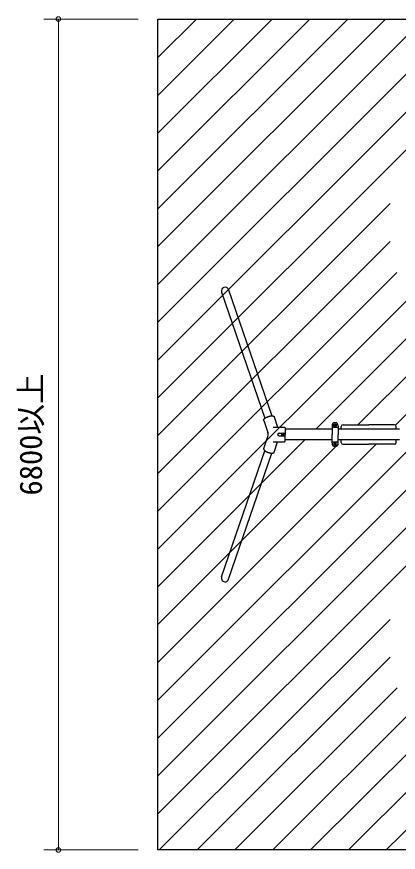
# Model space of a CAD drawing. Units: millimetres on the paper, enlarged 40 times, with parts at other scales. Extents: x 600 to 16200, y 600 to 11280.
# Drawn here: x 12930 to 14178, y 5157 to 7892 of the extents above; entities that cross this region are included whole.
import ezdxf
from ezdxf.enums import TextEntityAlignment as Align

# ---------------------------------------------------------------- set-up
doc = ezdxf.new("R2010")
doc.units = ezdxf.units.MM
doc.header["$LTSCALE"] = 40
doc.layers.add('D-STR-DIM\u3000寸法線、寸法値', color=7, linetype='Continuous', lineweight=13)
doc.layers.add('D-STR\u3000構造物外形線', color=1, linetype='Continuous', lineweight=25)
doc.styles.add('ＭＳ ゴシック', font='')
doc.styles.get('ＭＳ ゴシック').set_extended_font_data('MS Gothic')

msp = doc.modelspace()

# ---------------------------------------------------------------- linework, layer by layer
at = {"layer": 'D-STR-DIM\u3000寸法線、寸法値'}
for p, q in [((13327.6, 7884.08), (13018.59, 7884.08)), ((13066.59, 7884.08), (13066.59, 5164.08)), ((13327.6, 5164.08), (13018.59, 5164.08))]:
    msp.add_line(p, q, dxfattribs=at)
at = {"layer": 'D-STR-DIM\u3000寸法線、寸法値', "lineweight": 0}
for centre, start, end in [((13066.59, 7884.08), 90, 270), ((13066.59, 7884.08), 270, 90), ((13066.59, 5164.08), 90, 270), ((13066.59, 5164.08), 270, 90)]:
    msp.add_arc(centre, 7.5, start, end, dxfattribs=at)
at = {"layer": 'D-STR\u3000構造物外形線'}
for p, q in [((13391.6, 7884.08), (15231.6, 7884.08)), ((13391.6, 5164.08), (13391.6, 7884.08)), ((13391.6, 7881.61), (13394.07, 7884.08)), ((13600.15, 6990.16), (13741.73, 6577.15)), ((13623.04, 6998.01), (13764.63, 6585)), ((13737.67, 6571.24), (13737.68, 6571.47)), ((13737.69, 6571.01), (13737.67, 6571.24)), ((13737.68, 6571.47), (13737.7, 6571.7)), ((13737.71, 6570.79), (13737.69, 6571.01)), ((13737.7, 6571.7), (13737.74, 6571.94)), ((13737.76, 6570.58), (13737.71, 6570.79)), ((13737.74, 6571.94), (13737.8, 6572.19)), ((13737.82, 6570.37), (13737.76, 6570.58)), ((13737.8, 6572.19), (13737.87, 6572.43)), ((13737.82, 6570.37), (13751.47, 6530.57)), ((13737.87, 6572.43), (13737.96, 6572.69)), ((13737.96, 6572.69), (13738.06, 6572.94)), ((13738.06, 6572.94), (13738.19, 6573.2)), ((13738.19, 6573.2), (13738.33, 6573.46)), ((13738.33, 6573.46), (13738.48, 6573.72)), ((13738.48, 6573.72), (13738.65, 6573.99)), ((13738.65, 6573.99), (13738.84, 6574.26)), ((13738.84, 6574.26), (13739.05, 6574.53)), ((13739.05, 6574.53), (13739.26, 6574.8)), ((13739.26, 6574.8), (13739.5, 6575.08)), ((13739.5, 6575.08), (13739.75, 6575.35)), ((13739.75, 6575.35), (13740.01, 6575.63)), ((13740.01, 6575.63), (13740.29, 6575.9)), ((13740.29, 6575.9), (13740.58, 6576.18)), ((13740.58, 6576.18), (13740.89, 6576.46)), ((13740.89, 6576.46), (13741.21, 6576.73)), ((13741.21, 6576.73), (13741.55, 6577.01)), ((13741.55, 6577.01), (13741.9, 6577.28)), ((13741.9, 6577.28), (13742.26, 6577.56)), ((13742.26, 6577.56), (13742.63, 6577.83)), ((13742.63, 6577.83), (13743.02, 6578.1)), ((13743.02, 6578.1), (13743.41, 6578.37)), ((13743.41, 6578.37), (13743.82, 6578.64)), ((13743.82, 6578.64), (13744.24, 6578.9)), ((13744.24, 6578.9), (13744.67, 6579.16)), ((13744.67, 6579.16), (13745.11, 6579.42)), ((13745.11, 6579.42), (13745.56, 6579.68)), ((13745.56, 6579.68), (13746.02, 6579.93)), ((13746.02, 6579.93), (13746.48, 6580.18)), ((13746.48, 6580.18), (13746.96, 6580.42)), ((13746.96, 6580.42), (13747.44, 6580.66)), ((13747.44, 6580.66), (13747.93, 6580.9)), ((13747.93, 6580.9), (13748.43, 6581.13)), ((13748.43, 6581.13), (13748.93, 6581.36)), ((13748.93, 6581.36), (13749.44, 6581.58)), ((13749.44, 6581.58), (13749.96, 6581.79)), ((13749.96, 6581.79), (13750.48, 6582)), ((13750.48, 6582), (13751, 6582.21)), ((13751, 6582.21), (13751.53, 6582.41)), ((13751.53, 6582.41), (13752.06, 6582.6)), ((13752.06, 6582.6), (13752.59, 6582.79)), ((13752.59, 6582.79), (13753.13, 6582.97)), ((13753.13, 6582.97), (13753.67, 6583.14)), ((13753.67, 6583.14), (13754.21, 6583.31)), ((13754.21, 6583.31), (13754.74, 6583.47)), ((13754.74, 6583.47), (13755.28, 6583.62)), ((13755.28, 6583.62), (13755.82, 6583.77)), ((13755.82, 6583.77), (13756.36, 6583.9)), ((13756.36, 6583.9), (13756.9, 6584.03)), ((13756.9, 6584.03), (13757.43, 6584.16)), ((13757.43, 6584.16), (13757.96, 6584.27)), ((13757.96, 6584.27), (13758.49, 6584.38)), ((13758.49, 6584.38), (13759.02, 6584.47)), ((13759.02, 6584.47), (13759.54, 6584.56)), ((13759.54, 6584.56), (13760.06, 6584.65)), ((13760.06, 6584.65), (13760.57, 6584.72)), ((13760.57, 6584.72), (13761.07, 6584.79)), ((13761.07, 6584.79), (13761.57, 6584.84)), ((13761.57, 6584.84), (13762.07, 6584.89)), ((13762.07, 6584.89), (13762.55, 6584.93)), ((13762.55, 6584.93), (13763.03, 6584.96)), ((13763.03, 6584.96), (13763.5, 6584.98)), ((13763.5, 6584.98), (13763.96, 6585)), ((13763.96, 6585), (13764.42, 6585)), ((13764.42, 6585), (13764.86, 6585)), ((13764.86, 6585), (13765.29, 6584.99)), ((13765.29, 6584.99), (13765.72, 6584.97)), ((13765.72, 6584.97), (13766.13, 6584.94)), ((13766.13, 6584.94), (13766.53, 6584.9)), ((13766.53, 6584.9), (13766.92, 6584.85)), ((13766.92, 6584.85), (13767.3, 6584.8)), ((13767.3, 6584.8), (13767.66, 6584.73)), ((13767.66, 6584.73), (13768.02, 6584.66)), ((13768.02, 6584.66), (13768.36, 6584.58)), ((13768.36, 6584.58), (13768.68, 6584.49)), ((13768.68, 6584.49), (13769, 6584.39)), ((13769, 6584.39), (13769.3, 6584.29)), ((13769.3, 6584.29), (13769.58, 6584.18)), ((13769.58, 6584.18), (13769.85, 6584.05)), ((13769.85, 6584.05), (13770.11, 6583.93)), ((13770.11, 6583.93), (13770.35, 6583.79)), ((13770.35, 6583.79), (13770.57, 6583.65)), ((13770.57, 6583.65), (13770.78, 6583.49)), ((13770.78, 6583.49), (13770.97, 6583.34)), ((13770.97, 6583.34), (13771.15, 6583.17)), ((13771.15, 6583.17), (13771.31, 6583)), ((13771.31, 6583), (13771.46, 6582.82)), ((13771.46, 6582.82), (13771.59, 6582.63)), ((13771.59, 6582.63), (13771.7, 6582.44)), ((13771.7, 6582.44), (13771.8, 6582.24)), ((13771.8, 6582.24), (13771.88, 6582.04)), ((13771.88, 6582.04), (13783.52, 6548.08)), ((13769.19, 6548.08), (13806.05, 6548.08)), ((13961.35, 6541.9), (13807.45, 6541.9)), ((13808.05, 6546.08), (13808.05, 6524.08)), ((13961.35, 6552.88), (13961.35, 6524.08)), ((13961.35, 6548.08), (13981.15, 6548.08)), ((13967.44, 6556.27), (13971.25, 6558.46)), ((13967.44, 6551.89), (13967.44, 6556.27)), ((13971.25, 6549.7), (13967.44, 6551.89)), ((13967.56, 6555.07), (13968.55, 6556.78)), ((13967.56, 6553.09), (13967.56, 6555.07)), ((13968.55, 6551.41), (13967.56, 6553.09)), ((13968.55, 6556.78), (13970.26, 6557.77)), ((13970.26, 6550.42), (13968.55, 6551.41)), ((13968.85, 6554.08), (13968.94, 6554.71)), ((13968.94, 6553.45), (13968.85, 6554.08)), ((13968.94, 6554.71), (13969.18, 6555.28)), ((13969.18, 6552.88), (13968.94, 6553.45)), ((13969.18, 6555.28), (13969.54, 6555.79)), ((13969.54, 6552.4), (13969.18, 6552.88)), ((13969.36, 6554.08), (13969.45, 6554.68)), ((13969.45, 6553.51), (13969.36, 6554.08)), ((13969.45, 6554.68), (13969.72, 6555.19)), ((13969.72, 6552.97), (13969.45, 6553.51)), ((13969.54, 6555.79), (13970.05, 6556.15)), ((13970.05, 6552.01), (13969.54, 6552.4)), ((13969.72, 6555.19), (13970.14, 6555.61)), ((13970.14, 6552.55), (13969.72, 6552.97)), ((13970.05, 6556.15), (13970.62, 6556.39)), ((13970.62, 6551.77), (13970.05, 6552.01)), ((13970.14, 6555.61), (13970.65, 6555.88)), ((13970.65, 6552.28), (13970.14, 6552.55)), ((13970.26, 6557.77), (13972.24, 6557.77)), ((13972.24, 6550.42), (13970.26, 6550.42)), ((13970.62, 6556.39), (13971.25, 6556.48)), ((13971.25, 6551.68), (13970.62, 6551.77)), ((13970.65, 6555.88), (13971.25, 6555.97)), ((13971.25, 6552.19), (13970.65, 6552.28)), ((13971.25, 6558.46), (13975.03, 6556.27)), ((13971.25, 6556.48), (13971.88, 6556.39)), ((13971.25, 6555.97), (13971.82, 6555.88)), ((13971.82, 6552.28), (13971.25, 6552.19)), ((13975.03, 6551.89), (13971.25, 6549.7)), ((13971.88, 6551.77), (13971.25, 6551.68)), ((13971.82, 6555.88), (13972.36, 6555.61)), ((13972.36, 6552.55), (13971.82, 6552.28)), ((13971.88, 6556.39), (13972.45, 6556.15)), ((13972.45, 6552.01), (13971.88, 6551.77)), ((13972.24, 6557.77), (13973.92, 6556.78)), ((13973.92, 6551.41), (13972.24, 6550.42)), ((13972.36, 6555.61), (13972.78, 6555.19)), ((13972.78, 6552.97), (13972.36, 6552.55)), ((13972.45, 6556.15), (13972.93, 6555.79)), ((13972.93, 6552.4), (13972.45, 6552.01)), ((13972.78, 6555.19), (13973.05, 6554.68)), ((13973.05, 6553.51), (13972.78, 6552.97)), ((13972.93, 6555.79), (13973.32, 6555.28)), ((13973.32, 6552.88), (13972.93, 6552.4)), ((13973.05, 6554.68), (13973.14, 6554.08)), ((13973.14, 6554.08), (13973.05, 6553.51)), ((13973.32, 6555.28), (13973.56, 6554.71)), ((13973.56, 6553.45), (13973.32, 6552.88)), ((13973.56, 6554.71), (13973.65, 6554.08)), ((13973.65, 6554.08), (13973.56, 6553.45)), ((13973.92, 6556.78), (13974.91, 6555.07)), ((13974.91, 6553.09), (13973.92, 6551.41)), ((13974.91, 6555.07), (13974.91, 6553.09)), ((13975.03, 6556.27), (13975.03, 6551.89)), ((13981.15, 6552.88), (13981.15, 6524.08)), ((14181.7, 6541.9), (13981.15, 6541.9)), ((13991.6, 6542.08), (13991.6, 6549.88)), ((13997.6, 6555.88), (14081.6, 6555.88)), ((14165.6, 6555.88), (14081.6, 6555.88)), ((14171.6, 6542.08), (14171.6, 6549.88)), ((13737.82, 6477.8), (13751.47, 6517.6)), ((13787.95, 6528.48), (13808.05, 6528.48)), ((13787.95, 6519.68), (13808.05, 6519.68)), ((13800.05, 6528.46), (13796.24, 6526.27)), ((13796.24, 6526.27), (13796.24, 6521.89)), ((13796.24, 6521.89), (13800.05, 6519.7)), ((13797.35, 6526.75), (13796.36, 6525.07)), ((13796.36, 6525.07), (13796.36, 6523.09)), ((13796.36, 6523.09), (13797.35, 6521.38)), ((13799.06, 6527.74), (13797.35, 6526.75)), ((13797.35, 6521.38), (13799.06, 6520.39)), ((13797.74, 6524.71), (13797.65, 6524.08)), ((13797.65, 6524.08), (13797.74, 6523.45)), ((13797.98, 6525.28), (13797.74, 6524.71)), ((13797.74, 6523.45), (13797.98, 6522.88)), ((13798.34, 6525.76), (13797.98, 6525.28)), ((13797.98, 6522.88), (13798.34, 6522.37)), ((13798.25, 6524.65), (13798.16, 6524.08)), ((13798.16, 6524.08), (13798.25, 6523.48)), ((13798.52, 6525.19), (13798.25, 6524.65)), ((13798.25, 6523.48), (13798.52, 6522.97)), ((13798.85, 6526.15), (13798.34, 6525.76)), ((13798.34, 6522.37), (13798.85, 6522.01)), ((13798.94, 6525.61), (13798.52, 6525.19)), ((13798.52, 6522.97), (13798.94, 6522.55)), ((13799.42, 6526.39), (13798.85, 6526.15)), ((13798.85, 6522.01), (13799.42, 6521.77)), ((13799.45, 6525.88), (13798.94, 6525.61)), ((13798.94, 6522.55), (13799.45, 6522.28)), ((13801.04, 6527.74), (13799.06, 6527.74)), ((13799.06, 6520.39), (13801.04, 6520.39)), ((13800.05, 6526.48), (13799.42, 6526.39)), ((13799.42, 6521.77), (13800.05, 6521.68)), ((13800.05, 6525.97), (13799.45, 6525.88)), ((13799.45, 6522.28), (13800.05, 6522.19)), ((13803.83, 6526.27), (13800.05, 6528.46)), ((13800.68, 6526.39), (13800.05, 6526.48)), ((13800.62, 6525.88), (13800.05, 6525.97)), ((13800.05, 6522.19), (13800.62, 6522.28)), ((13800.05, 6519.7), (13803.83, 6521.89)), ((13800.05, 6521.68), (13800.68, 6521.77)), ((13801.16, 6525.61), (13800.62, 6525.88)), ((13800.62, 6522.28), (13801.16, 6522.55)), ((13801.25, 6526.15), (13800.68, 6526.39)), ((13800.68, 6521.77), (13801.25, 6522.01)), ((13802.72, 6526.75), (13801.04, 6527.74)), ((13801.04, 6520.39), (13802.72, 6521.38)), ((13801.58, 6525.19), (13801.16, 6525.61)), ((13801.16, 6522.55), (13801.58, 6522.97)), ((13801.73, 6525.76), (13801.25, 6526.15)), ((13801.25, 6522.01), (13801.73, 6522.37)), ((13801.85, 6524.65), (13801.58, 6525.19)), ((13801.58, 6522.97), (13801.85, 6523.48)), ((13802.12, 6525.28), (13801.73, 6525.76)), ((13801.73, 6522.37), (13802.12, 6522.88)), ((13801.94, 6524.08), (13801.85, 6524.65)), ((13801.85, 6523.48), (13801.94, 6524.08)), ((13802.36, 6524.71), (13802.12, 6525.28)), ((13802.12, 6522.88), (13802.36, 6523.45)), ((13802.45, 6524.08), (13802.36, 6524.71)), ((13802.36, 6523.45), (13802.45, 6524.08)), ((13803.71, 6525.07), (13802.72, 6526.75)), ((13802.72, 6521.38), (13803.71, 6523.09)), ((13803.71, 6523.09), (13803.71, 6525.07)), ((13803.83, 6521.89), (13803.83, 6526.27)), ((13808.05, 6502.08), (13808.05, 6524.08)), ((13961.35, 6495.28), (13961.35, 6524.08)), ((13981.15, 6495.28), (13981.15, 6524.08)), ((13769.19, 6500.08), (13806.05, 6500.08)), ((13771.88, 6466.12), (13783.52, 6500.08)), ((13961.35, 6506.26), (13807.45, 6506.26)), ((13961.35, 6500.08), (13981.15, 6500.08)), ((13971.25, 6498.46), (13967.44, 6496.27)), ((13967.44, 6496.27), (13967.44, 6491.89)), ((13967.44, 6491.89), (13971.25, 6489.7)), ((13968.55, 6496.75), (13967.56, 6495.07)), ((13967.56, 6495.07), (13967.56, 6493.09)), ((13967.56, 6493.09), (13968.55, 6491.38)), ((13970.26, 6497.74), (13968.55, 6496.75)), ((13968.55, 6491.38), (13970.26, 6490.39)), ((13968.94, 6494.71), (13968.85, 6494.08)), ((13968.85, 6494.08), (13968.94, 6493.45)), ((13969.18, 6495.28), (13968.94, 6494.71)), ((13968.94, 6493.45), (13969.18, 6492.88)), ((13969.54, 6495.76), (13969.18, 6495.28)), ((13969.18, 6492.88), (13969.54, 6492.37)), ((13969.45, 6494.65), (13969.36, 6494.08)), ((13969.36, 6494.08), (13969.45, 6493.48)), ((13969.72, 6495.19), (13969.45, 6494.65)), ((13969.45, 6493.48), (13969.72, 6492.97)), ((13970.05, 6496.15), (13969.54, 6495.76)), ((13969.54, 6492.37), (13970.05, 6492.01)), ((13970.14, 6495.61), (13969.72, 6495.19)), ((13969.72, 6492.97), (13970.14, 6492.55)), ((13970.62, 6496.39), (13970.05, 6496.15)), ((13970.05, 6492.01), (13970.62, 6491.77)), ((13970.65, 6495.88), (13970.14, 6495.61)), ((13970.14, 6492.55), (13970.65, 6492.28)), ((13972.24, 6497.74), (13970.26, 6497.74)), ((13970.26, 6490.39), (13972.24, 6490.39)), ((13971.25, 6496.48), (13970.62, 6496.39)), ((13970.62, 6491.77), (13971.25, 6491.68)), ((13971.25, 6495.97), (13970.65, 6495.88)), ((13970.65, 6492.28), (13971.25, 6492.19)), ((13975.03, 6496.27), (13971.25, 6498.46)), ((13971.88, 6496.39), (13971.25, 6496.48)), ((13971.82, 6495.88), (13971.25, 6495.97)), ((13971.25, 6492.19), (13971.82, 6492.28)), ((13971.25, 6489.7), (13975.03, 6491.89)), ((13971.25, 6491.68), (13971.88, 6491.77)), ((13972.36, 6495.61), (13971.82, 6495.88)), ((13971.82, 6492.28), (13972.36, 6492.55)), ((13972.45, 6496.15), (13971.88, 6496.39)), ((13971.88, 6491.77), (13972.45, 6492.01)), ((13973.92, 6496.75), (13972.24, 6497.74)), ((13972.24, 6490.39), (13973.92, 6491.38)), ((13972.78, 6495.19), (13972.36, 6495.61)), ((13972.36, 6492.55), (13972.78, 6492.97)), ((13972.93, 6495.76), (13972.45, 6496.15)), ((13972.45, 6492.01), (13972.93, 6492.37)), ((13973.05, 6494.65), (13972.78, 6495.19)), ((13972.78, 6492.97), (13973.05, 6493.48)), ((13973.32, 6495.28), (13972.93, 6495.76)), ((13972.93, 6492.37), (13973.32, 6492.88)), ((13973.14, 6494.08), (13973.05, 6494.65)), ((13973.05, 6493.48), (13973.14, 6494.08)), ((13973.56, 6494.71), (13973.32, 6495.28)), ((13973.32, 6492.88), (13973.56, 6493.45)), ((13973.65, 6494.08), (13973.56, 6494.71)), ((13973.56, 6493.45), (13973.65, 6494.08)), ((13974.91, 6495.07), (13973.92, 6496.75)), ((13973.92, 6491.38), (13974.91, 6493.09)), ((13974.91, 6493.09), (13974.91, 6495.07)), ((13975.03, 6491.89), (13975.03, 6496.27)), ((13978.18, 6488.29), (13978.93, 6489.04)), ((13978.95, 6489.06), (13982.17, 6492.28)), ((14181.7, 6506.26), (13981.15, 6506.26)), ((13991.6, 6498.28), (13991.6, 6506.08)), ((13997.6, 6492.28), (14081.6, 6492.28)), ((14165.6, 6492.28), (14081.6, 6492.28)), ((14171.6, 6498.28), (14171.6, 6506.08)), ((13600.15, 6058.01), (13741.73, 6471.01)), ((13623.04, 6050.16), (13764.63, 6463.16)), ((13737.69, 6477.15), (13737.67, 6476.93)), ((13737.67, 6476.93), (13737.68, 6476.7)), ((13737.68, 6476.7), (13737.7, 6476.46)), ((13737.71, 6477.37), (13737.69, 6477.15)), ((13737.7, 6476.46), (13737.74, 6476.22)), ((13737.76, 6477.59), (13737.71, 6477.37)), ((13737.74, 6476.22), (13737.8, 6475.98)), ((13737.82, 6477.8), (13737.76, 6477.59)), ((13737.8, 6475.98), (13737.87, 6475.73)), ((13737.87, 6475.73), (13737.96, 6475.48)), ((13737.96, 6475.48), (13738.06, 6475.22)), ((13738.06, 6475.22), (13738.19, 6474.96)), ((13738.19, 6474.96), (13738.33, 6474.7)), ((13738.33, 6474.7), (13738.48, 6474.44)), ((13738.48, 6474.44), (13738.65, 6474.17)), ((13738.65, 6474.17), (13738.84, 6473.9)), ((13738.84, 6473.9), (13739.05, 6473.63)), ((13739.05, 6473.63), (13739.26, 6473.36)), ((13739.26, 6473.36), (13739.5, 6473.09)), ((13739.5, 6473.09), (13739.75, 6472.81)), ((13739.75, 6472.81), (13740.01, 6472.54)), ((13740.01, 6472.54), (13740.29, 6472.26)), ((13740.29, 6472.26), (13740.58, 6471.98)), ((13740.58, 6471.98), (13740.89, 6471.71)), ((13740.89, 6471.71), (13741.21, 6471.43)), ((13741.21, 6471.43), (13741.55, 6471.16)), ((13741.55, 6471.16), (13741.9, 6470.88)), ((13741.9, 6470.88), (13742.26, 6470.61)), ((13742.26, 6470.61), (13742.63, 6470.34)), ((13742.63, 6470.34), (13743.02, 6470.06)), ((13743.02, 6470.06), (13743.41, 6469.8)), ((13743.41, 6469.8), (13743.82, 6469.53)), ((13743.82, 6469.53), (13744.24, 6469.26)), ((13744.24, 6469.26), (13744.67, 6469)), ((13744.67, 6469), (13745.11, 6468.74)), ((13745.11, 6468.74), (13745.56, 6468.49)), ((13745.56, 6468.49), (13746.02, 6468.24)), ((13746.02, 6468.24), (13746.48, 6467.99)), ((13746.48, 6467.99), (13746.96, 6467.74)), ((13746.96, 6467.74), (13747.44, 6467.5)), ((13747.44, 6467.5), (13747.93, 6467.27)), ((13747.93, 6467.27), (13748.43, 6467.03)), ((13748.43, 6467.03), (13748.93, 6466.81)), ((13748.93, 6466.81), (13749.44, 6466.59)), ((13749.44, 6466.59), (13749.96, 6466.37)), ((13749.96, 6466.37), (13750.48, 6466.16)), ((13750.48, 6466.16), (13751, 6465.95)), ((13751, 6465.95), (13751.53, 6465.76)), ((13751.53, 6465.76), (13752.06, 6465.56)), ((13752.06, 6465.56), (13752.59, 6465.38)), ((13752.59, 6465.38), (13753.13, 6465.2)), ((13753.13, 6465.2), (13753.67, 6465.02)), ((13753.67, 6465.02), (13754.21, 6464.86)), ((13754.21, 6464.86), (13754.74, 6464.7)), ((13754.74, 6464.7), (13755.28, 6464.54)), ((13755.28, 6464.54), (13755.82, 6464.4)), ((13755.82, 6464.4), (13756.36, 6464.26)), ((13756.36, 6464.26), (13756.9, 6464.13)), ((13756.9, 6464.13), (13757.43, 6464.01)), ((13757.43, 6464.01), (13757.96, 6463.89)), ((13757.96, 6463.89), (13758.49, 6463.79)), ((13758.49, 6463.79), (13759.02, 6463.69)), ((13759.02, 6463.69), (13759.54, 6463.6)), ((13759.54, 6463.6), (13760.06, 6463.52)), ((13760.06, 6463.52), (13760.57, 6463.44)), ((13760.57, 6463.44), (13761.07, 6463.38)), ((13761.07, 6463.38), (13761.57, 6463.32)), ((13761.57, 6463.32), (13762.07, 6463.27)), ((13762.07, 6463.27), (13762.55, 6463.23)), ((13762.55, 6463.23), (13763.03, 6463.2)), ((13763.03, 6463.2), (13763.5, 6463.18)), ((13763.5, 6463.18), (13763.96, 6463.17)), ((13763.96, 6463.17), (13764.42, 6463.16)), ((13764.42, 6463.16), (13764.86, 6463.16)), ((13764.86, 6463.16), (13765.29, 6463.18)), ((13765.29, 6463.18), (13765.72, 6463.2)), ((13765.72, 6463.2), (13766.13, 6463.23)), ((13766.13, 6463.23), (13766.53, 6463.27)), ((13766.53, 6463.27), (13766.92, 6463.31)), ((13766.92, 6463.31), (13767.3, 6463.37)), ((13767.3, 6463.37), (13767.66, 6463.43)), ((13767.66, 6463.43), (13768.02, 6463.5)), ((13768.02, 6463.5), (13768.36, 6463.58)), ((13768.36, 6463.58), (13768.68, 6463.67)), ((13768.68, 6463.67), (13769, 6463.77)), ((13769, 6463.77), (13769.3, 6463.88)), ((13769.3, 6463.88), (13769.58, 6463.99)), ((13769.58, 6463.99), (13769.85, 6464.11)), ((13769.85, 6464.11), (13770.11, 6464.24)), ((13770.11, 6464.24), (13770.35, 6464.37)), ((13770.35, 6464.37), (13770.57, 6464.52)), ((13770.57, 6464.52), (13770.78, 6464.67)), ((13770.78, 6464.67), (13770.97, 6464.83)), ((13770.97, 6464.83), (13771.15, 6464.99)), ((13771.15, 6464.99), (13771.31, 6465.17)), ((13771.31, 6465.17), (13771.46, 6465.34)), ((13771.46, 6465.34), (13771.59, 6465.53)), ((13771.59, 6465.53), (13771.7, 6465.72)), ((13771.7, 6465.72), (13771.8, 6465.92)), ((13771.8, 6465.92), (13771.88, 6466.12)), ((15231.6, 5164.08), (13391.6, 5164.08))]:
    msp.add_line(p, q, dxfattribs=at)
at = {"layer": 'D-STR\u3000構造物外形線', "lineweight": 13}
for p, q in [((13391.6, 7757.86), (13517.81, 7884.08)), ((13391.6, 7634.12), (13641.56, 7884.08)), ((13391.6, 7510.38), (13765.3, 7884.08)), ((13391.6, 7386.63), (13889.04, 7884.08)), ((13391.6, 7262.89), (14012.79, 7884.08)), ((13391.6, 7139.15), (14136.53, 7884.08)), ((13391.6, 7015.4), (14260.27, 7884.08)), ((13391.6, 6891.66), (14384.02, 7884.08)), ((13391.6, 6767.92), (14507.76, 7884.08)), ((13391.6, 6644.17), (14631.51, 7884.08)), ((14169.51, 6555.88), (15231.6, 7617.97)), ((13908.04, 6541.9), (14853.52, 7487.38)), ((14045.77, 6555.88), (14977.26, 7487.38)), ((13391.6, 6520.43), (14151.08, 7279.92)), ((13391.6, 6396.68), (14151.08, 7156.17)), ((13391.6, 6272.94), (14173.12, 7054.46)), ((13391.6, 6149.2), (14296.86, 7054.46)), ((13391.6, 6025.45), (13872.4, 6506.26)), ((13391.6, 5654.22), (14243.64, 6506.26)), ((13391.6, 5530.48), (14367.38, 6506.26)), ((13391.6, 5777.97), (14105.91, 6492.28)), ((13391.6, 5406.73), (14477.14, 6492.28)), ((13391.6, 5282.99), (14600.89, 6492.28)), ((13391.6, 5901.71), (13977.47, 6487.58)), ((13891.4, 5164.08), (15231.6, 6504.27)), ((14015.15, 5164.08), (15231.6, 6380.53)), ((14138.89, 5164.08), (15231.6, 6256.79)), ((13396.43, 5164.08), (14151.08, 5918.74)), ((13520.17, 5164.08), (14151.08, 5794.99)), ((13643.92, 5164.08), (14174.3, 5694.46)), ((13767.66, 5164.08), (14298.04, 5694.46))]:
    msp.add_line(p, q, dxfattribs=at)
at = {"layer": 'D-STR\u3000構造物外形線'}
for centre, radius, start, end in [((13611.6, 6994.08), 12.1, 18.92244, 198.92244), ((13806.05, 6546.08), 2, 0, 90), ((13971.25, 6552.88), 9.9, 0, 180), ((13997.6, 6549.88), 6, 90, 180), ((14165.6, 6549.88), 6, 0, 90), ((13732.55, 6524.08), 20, 341.07756, 18.92244), ((13787.95, 6524.08), 4.4, 90, 270), ((13806.05, 6502.08), 2, 270, 0), ((13971.25, 6495.28), 9.9, 180, 0), ((13997.6, 6498.28), 6, 180, 270), ((14165.6, 6498.28), 6, 270, 0), ((13611.6, 6054.08), 12.1, 161.07756, 341.07756)]:
    msp.add_arc(centre, radius, start, end, dxfattribs=at)

# ---------------------------------------------------------------- texts
at = {"layer": 'D-STR-DIM\u3000寸法線、寸法値', "style": 'ＭＳ ゴシック'}
msp.add_text('6800以上', height=73.31, rotation=90, dxfattribs=at).set_placement((12976.01, 6524.08), align=Align.MIDDLE_CENTER)

doc.saveas('drawing.dxf')
